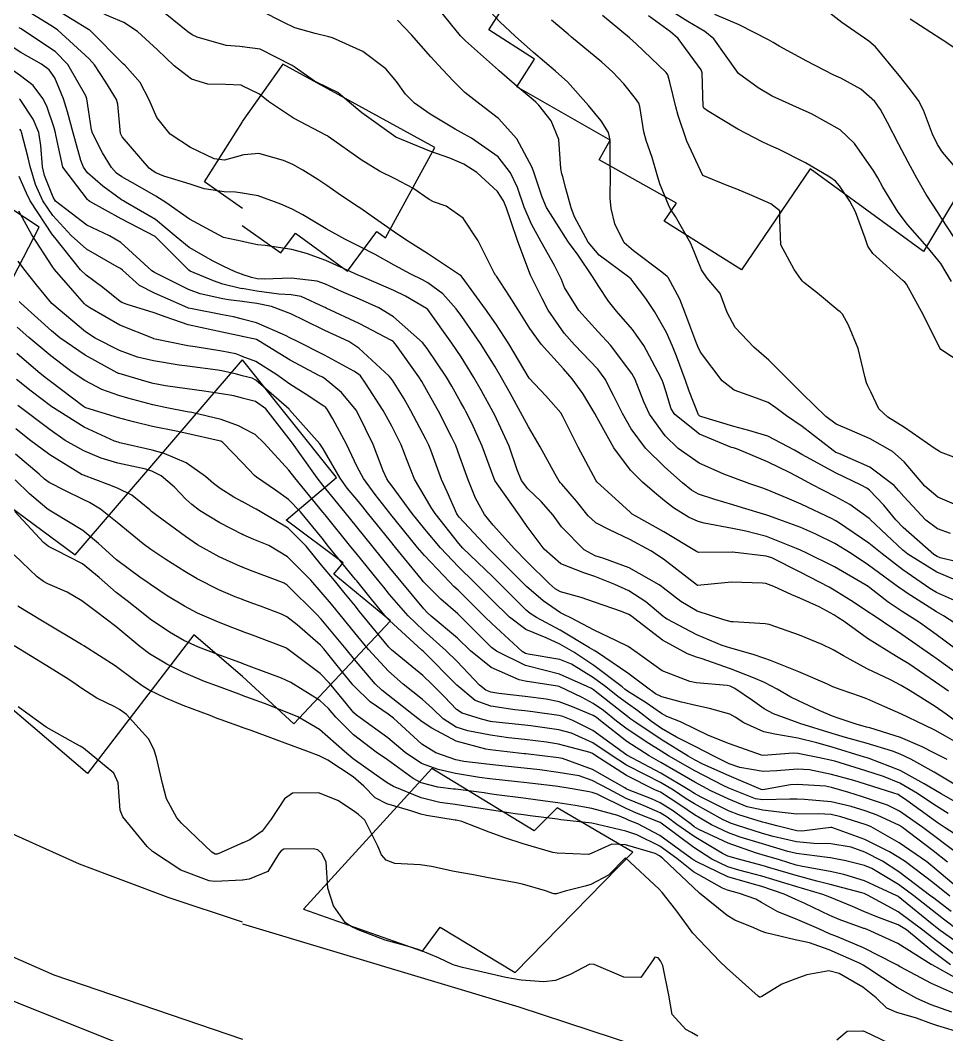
# Model space of a CAD drawing. Header units: metres. Extents: x 318500 to 325275, y 7408834 to 7428799.
# Drawn here: x 320987 to 321041.2, y 7409778.6 to 7409838 of the extents above; entities that cross this region are included whole.
import ezdxf

# ---------------------------------------------------------------- set-up
doc = ezdxf.new("R2010")
doc.units = ezdxf.units.M
doc.header["$MEASUREMENT"] = 0
for name, color, linetype in [('Curvas de Nivel 1m', 11, 'Continuous'), ('Curvas de Nivel 5m', 15, 'Continuous'), ('Edificações', 30, 'Continuous'), ('Vias Primárias', 230, 'Continuous')]:
    doc.layers.add(name, color=color, linetype=linetype)

msp = doc.modelspace()

# ---------------------------------------------------------------- linework, layer by layer
at = {"layer": 'Curvas de Nivel 1m', "flags": 128}
for points, elevation in [([(321000, 7409836.454), (320999.84, 7409836.476), (320999.039, 7409836.529), (320997.343, 7409837.019), (320997.047, 7409837.146), (320996.799, 7409837.323), (320995.071, 7409838.742), (320994.363, 7409839.351), (320993.657, 7409839.932), (320993.088, 7409840.194), (320992.031, 7409840.327), (320991.09, 7409840.413), (320989.733, 7409840.774), (320989.097, 7409841.08), (320988.888, 7409841.213), (320988.562, 7409841.428), (320987.114, 7409842.385), (320985.46, 7409843.475)], 764), ([(321000, 7409834.163), (320999.93, 7409834.197), (320999.01, 7409834.25), (320997.969, 7409834.265), (320997.012, 7409834.558), (320995.999, 7409835.33), (320995.034, 7409836.281), (320993.851, 7409837.358), (320993.058, 7409837.875), (320992.223, 7409838.222), (320991.07, 7409838.744), (320989.775, 7409839.413), (320989.084, 7409839.823), (320988.132, 7409840.476), (320987.097, 7409841.141), (320986.9, 7409841.255)], 763), ([(321000, 7409830.109), (320998.948, 7409829.807), (320998.349, 7409829.899), (320996.959, 7409830.563), (320995.772, 7409831.332), (320994.985, 7409832.314), (320994.546, 7409833.347), (320994.016, 7409834.361), (320993.11, 7409835.369), (320993.021, 7409835.454), (320991.092, 7409837.399), (320991.05, 7409837.426), (320990.988, 7409837.463), (320989.068, 7409838.646), (320987.894, 7409839.438), (320987.415, 7409839.776), (320987.085, 7409839.985), (320986.129, 7409840.503)], 762), ([(321000, 7409827.874), (320999.589, 7409827.942), (320998.927, 7409827.954), (320997.751, 7409828.131), (320996.931, 7409828.408), (320995.391, 7409828.879), (320994.937, 7409829.083), (320994.771, 7409829.175), (320994.54, 7409829.346), (320992.967, 7409831.182), (320992.893, 7409831.295), (320992.868, 7409831.372), (320992.713, 7409833.091), (320992.618, 7409833.376), (320992.006, 7409834.381), (320991.337, 7409835.395), (320991.025, 7409835.749), (320989.191, 7409837.419), (320989.052, 7409837.523), (320988.782, 7409837.696), (320987.07, 7409838.755), (320985.843, 7409839.469)], 761), ([(321042.641, 7409806.102), (321040.833, 7409806.542), (321040.648, 7409806.612), (321040.468, 7409806.732), (321038.673, 7409808.313), (321038.242, 7409808.757), (321037.531, 7409809.61), (321036.697, 7409810.5), (321036.536, 7409810.62), (321036.209, 7409810.787), (321034.71, 7409811.506), (321033.243, 7409812.304), (321032.726, 7409812.592), (321032.306, 7409812.836), (321030.742, 7409813.65), (321029.634, 7409813.99), (321028.75, 7409814.219), (321026.883, 7409814.784), (321026.759, 7409814.835), (321026.69, 7409814.911), (321026.146, 7409816.291), (321025.92, 7409816.923), (321025.393, 7409818.339), (321025.169, 7409818.935), (321024.822, 7409819.723), (321024.115, 7409820.951), (321023.598, 7409821.709), (321022.857, 7409822.701), (321022.743, 7409822.856), (321022.608, 7409822.974), (321020.879, 7409824.248), (321020.226, 7409825.007), (321019.423, 7409826.504), (321019.233, 7409827.017), (321018.931, 7409828.148), (321018.752, 7409828.837), (321018.697, 7409829.024), (321018.636, 7409829.333), (321018.523, 7409831.027), (321018.067, 7409832.115), (321017.339, 7409833.045), (321017.166, 7409833.212), (321017.003, 7409833.347), (321016.066, 7409834.12), (321015.02, 7409835.052), (321014.987, 7409835.08), (321013.046, 7409836.81), (321012.762, 7409837.104), (321011.249, 7409838.956)], 767), ([(321041.433, 7409807.955), (321040.673, 7409808.24), (321039.998, 7409808.737), (321038.694, 7409810.126), (321038.405, 7409810.462), (321038.132, 7409810.759), (321036.716, 7409811.842), (321034.901, 7409812.634), (321034.728, 7409812.703), (321034.563, 7409812.812), (321032.751, 7409814.215), (321031.842, 7409814.844), (321031.221, 7409815.31), (321030.768, 7409815.637), (321029.861, 7409815.964), (321028.775, 7409816.347), (321028.075, 7409816.897), (321026.805, 7409818.568), (321026.644, 7409818.912), (321026.535, 7409819.193), (321025.888, 7409820.924), (321025.595, 7409821.68), (321024.918, 7409822.939), (321024.861, 7409823.009), (321024.547, 7409823.262), (321022.883, 7409824.504), (321022.346, 7409824.978), (321021.799, 7409826.094), (321021.584, 7409826.99), (321021.527, 7409827.592), (321021.533, 7409828.991), (321021.518, 7409829.561), (321021.519, 7409830.992), (321021.426, 7409831.442), (321020.987, 7409832.11), (321020.251, 7409833.007), (321019.014, 7409834.403), (321018.696, 7409834.704), (321018.314, 7409835.031), (321017.036, 7409836.116), (321015.95, 7409837.067), (321015.063, 7409837.915), (321013.978, 7409839.091)], 768), ([(321042.306, 7409828.71), (321040.963, 7409830.276), (321040.674, 7409830.734), (321040.39, 7409831.328), (321039.856, 7409832.747), (321039.568, 7409833.314), (321039.013, 7409834.022), (321038.438, 7409834.766), (321037.045, 7409836.448), (321036.655, 7409836.786), (321035.066, 7409837.869), (321033.842, 7409838.829)], 774), ([(321042.791, 7409817.455), (321040.868, 7409818.729), (321040.811, 7409818.8), (321039.848, 7409820.74), (321038.858, 7409822.552), (321038.771, 7409822.663), (321038.657, 7409822.753), (321036.883, 7409824.345), (321036.587, 7409824.785), (321036.434, 7409825.25), (321035.866, 7409826.796), (321035.54, 7409827.415), (321034.935, 7409828.322), (321034.702, 7409828.578), (321034.367, 7409828.819), (321032.952, 7409829.667), (321031.363, 7409830.457), (321030.967, 7409830.634), (321030.444, 7409830.868), (321028.981, 7409831.623), (321027.211, 7409832.703), (321026.999, 7409832.862), (321026.97, 7409832.92), (321026.964, 7409832.957), (321026.904, 7409834.921), (321026.837, 7409835.107), (321025.505, 7409836.935), (321025.056, 7409837.33), (321023.758, 7409838.272)], 771), ([(321041.493, 7409822.721), (321040.875, 7409823.756), (321040.073, 7409824.738), (321038.909, 7409826.051), (321038.366, 7409826.766), (321037.477, 7409828.232), (321037.176, 7409828.778), (321036.946, 7409829.173), (321035.815, 7409830.797), (321034.982, 7409831.585), (321033.302, 7409832.529), (321032.997, 7409832.665), (321032.592, 7409832.844), (321031.007, 7409833.563), (321030.183, 7409834.044), (321029.02, 7409834.89), (321027.583, 7409836.912), (321027.056, 7409837.342), (321026.053, 7409837.942), (321025.074, 7409838.561)], 772), ([(321042.025, 7409824.713), (321040.915, 7409826.422), (321040.708, 7409826.733), (321040.001, 7409827.814), (321039.457, 7409828.752), (321038.954, 7409829.7), (321038.398, 7409830.766), (321037.74, 7409832.022), (321037.331, 7409832.777), (321037.005, 7409833.251), (321036.186, 7409833.966), (321035.018, 7409834.608), (321034.881, 7409834.674), (321034.573, 7409834.817), (321033.031, 7409835.602), (321031.405, 7409836.496), (321031.048, 7409836.707), (321030.787, 7409836.864), (321029.063, 7409837.737), (321027.638, 7409838.345)], 773), ([(321042.351, 7409804.977), (321040.635, 7409805.697), (321038.941, 7409806.747), (321038.653, 7409806.983), (321036.74, 7409808.779), (321036.713, 7409808.813), (321036.681, 7409808.84), (321035.54, 7409809.649), (321034.693, 7409810.129), (321033.325, 7409810.824), (321032.705, 7409811.152), (321032.046, 7409811.504), (321030.719, 7409812.144), (321028.961, 7409812.887), (321028.731, 7409812.967), (321028.625, 7409812.998), (321026.743, 7409813.782), (321025.3, 7409814.932), (321025.093, 7409815.265), (321024.774, 7409816.299), (321024.618, 7409816.782), (321024.553, 7409816.943), (321024.309, 7409817.426), (321023.481, 7409818.96), (321022.824, 7409819.906), (321021.886, 7409820.984), (321021.416, 7409821.562), (321020.854, 7409822.415), (321020.489, 7409823.004), (321019.641, 7409824.25), (321019.086, 7409825.018), (321018.894, 7409825.289), (321017.8, 7409827.037), (321017.529, 7409827.644), (321017.072, 7409829.048), (321016.945, 7409829.387), (321016.062, 7409831.064), (321014.988, 7409832.249), (321013.881, 7409833.091), (321013.007, 7409833.777), (321012.341, 7409834.437), (321011.708, 7409835.12), (321011.031, 7409835.857), (321009.882, 7409837.148), (321009.063, 7409838.015)], 766), ([(321041.651, 7409809.677), (321040.693, 7409810.079), (321039.935, 7409810.738), (321038.721, 7409812.158), (321038.031, 7409812.76), (321036.741, 7409813.505), (321035.528, 7409814.018), (321034.753, 7409814.363), (321034.145, 7409814.816), (321032.773, 7409816.141), (321032.418, 7409816.477), (321032.065, 7409816.841), (321030.799, 7409818.105), (321029.922, 7409818.873), (321028.827, 7409820.016), (321028.355, 7409820.895), (321027.956, 7409822.004), (321027.197, 7409822.915), (321026.867, 7409823.401), (321026.23, 7409824.927), (321025.336, 7409826.514), (321025.056, 7409826.939), (321024.923, 7409827.193), (321024.424, 7409828.437), (321024.271, 7409828.95), (321023.968, 7409829.968), (321023.623, 7409830.96), (321023.49, 7409831.475), (321023.247, 7409832.966), (321023.186, 7409833.152), (321023.005, 7409833.429), (321022.31, 7409834.277), (321021.648, 7409834.991), (321021.028, 7409835.547), (321019.25, 7409837.018), (321019.053, 7409837.188), (321018.08, 7409838.02)], 769), ([(321000, 7409823.124), (320999.565, 7409823.279), (320998.865, 7409823.609), (320998.275, 7409823.893), (320996.881, 7409824.698), (320996.122, 7409825.328), (320994.905, 7409826.332), (320993.154, 7409827.366), (320992.999, 7409827.447), (320992.921, 7409827.497), (320991.833, 7409828.29), (320990.937, 7409829.075), (320990.687, 7409829.403), (320990.55, 7409829.8), (320990.091, 7409831.409), (320989.754, 7409832.646), (320989.533, 7409833.415), (320989.012, 7409834.642), (320988.687, 7409835.095), (320988.234, 7409835.432), (320987.03, 7409836.125), (320985.262, 7409837.261)], 759), ([(321041.685, 7409802.714), (321041.016, 7409803.136), (321040.606, 7409803.377), (321038.894, 7409804.47), (321038.619, 7409804.651), (321038.558, 7409804.69), (321038.479, 7409804.752), (321036.64, 7409806.102), (321035.617, 7409806.795), (321034.658, 7409807.37), (321033.563, 7409807.924), (321032.672, 7409808.301), (321031.172, 7409808.853), (321030.81, 7409808.987), (321030.682, 7409809.029), (321029.26, 7409809.456), (321028.687, 7409809.634), (321027.642, 7409809.949), (321026.693, 7409810.26), (321026.271, 7409810.492), (321025.754, 7409810.924), (321024.713, 7409811.838), (321023.595, 7409812.957), (321022.747, 7409814.087), (321022.238, 7409814.975), (321021.718, 7409816.033), (321021.23, 7409816.986), (321020.789, 7409817.587), (321019.43, 7409819.011), (321018.82, 7409819.691), (321017.893, 7409821.034), (321017.531, 7409821.724), (321016.876, 7409823.05), (321016.861, 7409823.089), (321016.109, 7409825.062), (321015.707, 7409826.269), (321015.434, 7409827.072), (321015.283, 7409827.434), (321014.929, 7409827.987), (321013.712, 7409829.092), (321012.947, 7409829.582), (321012.132, 7409829.933), (321010.958, 7409830.338), (321008.97, 7409831.16), (321006.991, 7409832.59), (321006.269, 7409833.191), (321005.575, 7409833.771), (321005.008, 7409834.055), (321004.223, 7409834.433), (321003.09, 7409835.239), (321003.021, 7409835.287), (321002.914, 7409835.349), (321001.036, 7409836.314), (320999.984, 7409836.456)], 764), ([(321000, 7409822.29), (320999.887, 7409822.311), (320998.853, 7409822.563), (320998.301, 7409822.745), (320996.941, 7409823.319), (320996.861, 7409823.372), (320994.89, 7409825.34), (320992.905, 7409826.38), (320991.076, 7409827.398), (320990.98, 7409827.458), (320990.921, 7409827.513), (320989.482, 7409829.415), (320989.081, 7409831.306), (320989.064, 7409831.419), (320988.974, 7409831.717), (320988.545, 7409832.978), (320988.326, 7409833.43), (320987.749, 7409834.181), (320987.013, 7409834.758), (320986.604, 7409835.044)], 758), ([(321042.417, 7409800.702), (321040.59, 7409802.05), (321039.613, 7409802.74), (321038.606, 7409803.387), (321037.787, 7409803.937), (321036.721, 7409804.778), (321036.621, 7409804.854), (321036.428, 7409804.977), (321034.638, 7409805.998), (321032.983, 7409806.827), (321032.652, 7409806.974), (321032.413, 7409807.075), (321030.664, 7409807.776), (321029.448, 7409808.099), (321028.67, 7409808.241), (321027.02, 7409808.562), (321026.676, 7409808.655), (321026.105, 7409808.919), (321025.221, 7409809.467), (321024.689, 7409809.874), (321024.107, 7409810.361), (321023.416, 7409810.959), (321022.711, 7409811.674), (321021.729, 7409812.98), (321020.756, 7409814.72), (321020.616, 7409814.992), (321019.915, 7409816.146), (321019.301, 7409817.012), (321018.789, 7409817.589), (321017.488, 7409819.04), (321016.824, 7409819.952), (321016.126, 7409821.061), (321015.624, 7409821.845), (321014.859, 7409823.019), (321014.816, 7409823.08), (321014.728, 7409823.215), (321013.801, 7409825.091), (321012.91, 7409826.416), (321011.926, 7409827.115), (321011.176, 7409827.38), (321010.924, 7409827.515), (321009.97, 7409828.184), (321008.936, 7409828.715), (321008.023, 7409829.169), (321006.95, 7409829.829), (321005.01, 7409831.209), (321004.97, 7409831.235), (321004.919, 7409831.263), (321002.985, 7409832.273), (321001.523, 7409833.255), (321001.004, 7409833.678), (320999.983, 7409834.171)], 763), ([(321000, 7409821.533), (320999.19, 7409821.632), (320998.844, 7409821.687), (320997.533, 7409821.996), (320996.849, 7409822.251), (320995.053, 7409823.143), (320994.859, 7409823.232), (320994.787, 7409823.269), (320994.702, 7409823.342), (320992.884, 7409824.996), (320992.216, 7409825.38), (320990.899, 7409826.01), (320989.064, 7409827.419), (320988.922, 7409827.645), (320988.415, 7409828.908), (320988.3, 7409829.43), (320988.205, 7409830.678), (320988.074, 7409831.433), (320987.752, 7409832.209), (320986.999, 7409833.362), (320986.958, 7409833.409)], 757), ([(321000, 7409820.508), (320999.471, 7409820.64), (320998.832, 7409820.753), (320997.049, 7409821.104), (320996.838, 7409821.158), (320996.456, 7409821.324), (320994.847, 7409822.038), (320993.982, 7409822.484), (320992.974, 7409823.368), (320992.861, 7409823.465), (320992.673, 7409823.563), (320990.878, 7409824.607), (320989.974, 7409825.409), (320988.907, 7409826.571), (320988.32, 7409827.429), (320987.884, 7409828.39), (320987.57, 7409829.441), (320987.458, 7409829.952), (320987.077, 7409831.448), (320987.048, 7409831.525), (320986.973, 7409831.631)], 756), ([(321042.548, 7409799.239), (321040.787, 7409800.506), (321040.569, 7409800.658), (321040.467, 7409800.731), (321038.589, 7409802.043), (321037.504, 7409802.766), (321036.958, 7409803.13), (321036.606, 7409803.371), (321035.758, 7409803.939), (321034.618, 7409804.648), (321034.331, 7409804.813), (321032.633, 7409805.701), (321030.976, 7409806.524), (321030.647, 7409806.633), (321028.67, 7409806.87), (321028.65, 7409806.871), (321026.705, 7409806.854), (321026.649, 7409806.866), (321026.564, 7409806.911), (321024.667, 7409808.057), (321023.02, 7409808.965), (321022.813, 7409809.099), (321022.682, 7409809.209), (321020.736, 7409810.99), (321020.701, 7409811.034), (321019.638, 7409813.006), (321018.757, 7409814.814), (321018.629, 7409815.022), (321017.748, 7409816.014), (321016.78, 7409817.05), (321015.596, 7409819.068), (321014.827, 7409820.232), (321014.215, 7409821.086), (321012.859, 7409822.961), (321012.792, 7409823.034), (321012.703, 7409823.102), (321010.878, 7409824.314), (321009.564, 7409825.15), (321008.897, 7409825.603), (321007.531, 7409826.553), (321006.917, 7409826.977), (321006.608, 7409827.185), (321005.6, 7409827.873), (321004.931, 7409828.341), (321004.409, 7409828.692), (321003.535, 7409829.231), (321002.945, 7409829.552), (321002.392, 7409829.802), (321000.954, 7409830.203), (321000.091, 7409830.135), (320999.983, 7409830.104)], 762), ([(321041.321, 7409798.718), (321040.548, 7409799.256), (321038.99, 7409800.319), (321038.568, 7409800.585), (321038.279, 7409800.754), (321036.586, 7409801.815), (321035.207, 7409802.801), (321034.845, 7409803.049), (321034.604, 7409803.2), (321033.758, 7409803.669), (321032.613, 7409804.179), (321032.148, 7409804.37), (321031.092, 7409804.853), (321030.622, 7409805.022), (321030.433, 7409805.052), (321028.623, 7409805.099), (321028.423, 7409805.091), (321026.62, 7409804.91), (321024.643, 7409806.464), (321023.898, 7409806.951), (321022.66, 7409807.61), (321021.48, 7409808.169), (321020.674, 7409808.587), (321020.223, 7409808.997), (321019.538, 7409809.857), (321018.698, 7409810.837), (321018.607, 7409810.93), (321018.529, 7409811.023), (321018.306, 7409811.426), (321017.424, 7409813.04), (321016.747, 7409814.193), (321016.268, 7409815.055), (321015.664, 7409816.168), (321015.164, 7409817.066), (321014.79, 7409817.721), (321013.927, 7409819.089), (321012.833, 7409820.664), (321012.513, 7409821.105), (321011.724, 7409821.992), (321010.855, 7409822.631), (321010.528, 7409822.806), (321009.849, 7409823.145), (321008.868, 7409823.67), (321007.765, 7409824.283), (321006.883, 7409824.745), (321005.981, 7409825.194), (321004.899, 7409825.79), (321003.532, 7409826.609), (321002.916, 7409826.944), (321002.238, 7409827.247), (321000.925, 7409827.719), (320999.983, 7409827.876)], 761), ([(321000, 7409818.322), (320999.605, 7409818.471), (320998.8, 7409818.637), (320997.239, 7409818.878), (320996.804, 7409818.949), (320994.889, 7409819.339), (320994.81, 7409819.355), (320994.785, 7409819.365), (320992.822, 7409820.147), (320991.063, 7409821.171), (320990.839, 7409821.325), (320990.757, 7409821.401), (320990.074, 7409822.182), (320989.002, 7409823.419), (320988.863, 7409823.601), (320987.672, 7409825.438), (320986.911, 7409826.834)], 754), ([(321000, 7409817.19), (320999.645, 7409817.277), (320998.783, 7409817.481), (320998.558, 7409817.519), (320996.786, 7409817.749), (320996.293, 7409817.819), (320994.791, 7409818.07), (320993.857, 7409818.291), (320992.8, 7409818.674), (320991.371, 7409819.392), (320990.816, 7409819.771), (320988.84, 7409821.42), (320987.939, 7409822.522), (320987.202, 7409823.445), (320986.867, 7409823.894)], 753), ([(321042.499, 7409795.32), (321041.136, 7409796.095), (321040.516, 7409796.439), (321039.912, 7409796.736), (321038.526, 7409797.398), (321037.583, 7409797.817), (321036.535, 7409798.271), (321036.167, 7409798.416), (321035.033, 7409798.803), (321034.543, 7409798.987), (321034.228, 7409799.13), (321032.555, 7409799.858), (321030.907, 7409800.513), (321030.567, 7409800.641), (321029.893, 7409800.87), (321028.575, 7409801.245), (321028.065, 7409801.407), (321026.587, 7409802.019), (321024.845, 7409802.936), (321024.697, 7409803.034), (321024.602, 7409803.113), (321023.605, 7409803.951), (321022.616, 7409804.593), (321021.798, 7409804.978), (321020.627, 7409805.443), (321019.969, 7409805.661), (321018.637, 7409806.185), (321017.65, 7409807.035), (321016.67, 7409808.374), (321016.194, 7409809.055), (321014.907, 7409810.859), (321014.767, 7409811.069), (321014.702, 7409811.216), (321014.032, 7409813.08), (321013.431, 7409814.409), (321013.078, 7409815.095), (321012.967, 7409815.302), (321012.766, 7409815.663), (321012.252, 7409816.585), (321011.932, 7409817.113), (321010.805, 7409818.798), (321010.526, 7409819.134), (321008.832, 7409820.646), (321007.984, 7409821.169), (321006.845, 7409821.677), (321005.788, 7409822.135), (321004.853, 7409822.555), (321004.362, 7409822.724), (321002.857, 7409822.912), (321001.27, 7409822.842), (321000.856, 7409822.868), (321000.528, 7409822.936), (320999.982, 7409823.13)], 759), ([(321041.23, 7409794.719), (321040.496, 7409795.104), (321039.771, 7409795.468), (321038.509, 7409796.015), (321036.718, 7409796.576), (321036.518, 7409796.624), (321035.91, 7409796.789), (321034.863, 7409797.144), (321034.525, 7409797.27), (321033.757, 7409797.589), (321032.533, 7409798.161), (321032.082, 7409798.383), (321031.289, 7409798.849), (321030.546, 7409799.242), (321029.909, 7409799.51), (321028.557, 7409800.04), (321026.843, 7409800.63), (321026.567, 7409800.713), (321026.036, 7409800.918), (321024.582, 7409801.722), (321022.955, 7409802.965), (321022.76, 7409803.126), (321022.603, 7409803.224), (321022.187, 7409803.392), (321020.609, 7409803.931), (321019.823, 7409804.212), (321018.615, 7409804.551), (321018.301, 7409804.709), (321017.942, 7409805.03), (321016.639, 7409806.318), (321015.925, 7409807.057), (321014.671, 7409808.439), (321014.172, 7409809.078), (321013.638, 7409810.035), (321013.198, 7409811.093), (321012.72, 7409812.449), (321012.479, 7409813.104), (321012.258, 7409813.586), (321011.462, 7409815.119), (321011.216, 7409815.574), (321010.772, 7409816.371), (321010.496, 7409816.853), (321010.313, 7409817.137), (321009.006, 7409818.958), (321008.856, 7409819.159), (321008.811, 7409819.199), (321008.713, 7409819.26), (321006.826, 7409820.252), (321004.888, 7409821.16), (321004.84, 7409821.184), (321004.783, 7409821.211), (321003.44, 7409821.825), (321002.847, 7409821.936), (321002.122, 7409821.973), (321000.849, 7409822.136), (320999.982, 7409822.293)], 758), ([(321000, 7409815.88), (320999.498, 7409816.01), (320998.768, 7409816.133), (320997.762, 7409816.298), (320996.771, 7409816.428), (320995.497, 7409816.609), (320994.774, 7409816.743), (320994.295, 7409816.867), (320992.779, 7409817.318), (320992.742, 7409817.333), (320992.66, 7409817.372), (320990.795, 7409818.403), (320989.318, 7409819.415), (320988.816, 7409819.832), (320987.037, 7409821.447), (320986.939, 7409821.547)], 752), ([(321042.24, 7409792.927), (321040.479, 7409793.975), (321039.11, 7409794.744), (321038.494, 7409795.038), (321038.046, 7409795.207), (321036.504, 7409795.691), (321035.287, 7409796.02), (321034.511, 7409796.24), (321032.625, 7409796.829), (321032.52, 7409796.863), (321031.072, 7409797.398), (321030.528, 7409797.695), (321029.846, 7409798.183), (321028.809, 7409798.886), (321028.542, 7409799.023), (321028.367, 7409799.067), (321026.545, 7409799.224), (321026.175, 7409799.286), (321024.555, 7409799.922), (321023.107, 7409800.962), (321022.575, 7409801.334), (321021.892, 7409801.665), (321020.59, 7409802.297), (321019.208, 7409803.011), (321018.802, 7409803.217), (321018.603, 7409803.322), (321017.591, 7409804.016), (321016.618, 7409804.859), (321016.425, 7409805.052), (321014.646, 7409806.824), (321014.406, 7409807.074), (321012.677, 7409808.909), (321012.552, 7409809.102), (321011.976, 7409810.394), (321011.655, 7409811.116), (321011.015, 7409812.836), (321010.905, 7409813.127), (321010.735, 7409813.482), (321009.856, 7409815.144), (321009.458, 7409815.841), (321008.778, 7409816.929), (321008.588, 7409817.162), (321006.804, 7409818.813), (321006.223, 7409819.189), (321004.819, 7409819.839), (321003.632, 7409820.424), (321002.834, 7409820.812), (321001.704, 7409821.251), (321000.842, 7409821.43), (320999.982, 7409821.535)], 757), ([(321041.892, 7409792.146), (321040.897, 7409792.723), (321040.464, 7409792.966), (321039.897, 7409793.308), (321038.48, 7409794.074), (321036.682, 7409794.777), (321036.491, 7409794.839), (321036.41, 7409794.862), (321034.5, 7409795.456), (321033.612, 7409795.711), (321032.507, 7409795.97), (321031.158, 7409796.202), (321030.512, 7409796.338), (321029.338, 7409796.878), (321028.842, 7409797.204), (321028.525, 7409797.375), (321027.336, 7409797.71), (321026.53, 7409797.882), (321025.7, 7409798.091), (321024.535, 7409798.4), (321024.17, 7409798.58), (321023.642, 7409798.953), (321022.552, 7409799.784), (321020.784, 7409800.988), (321020.572, 7409801.109), (321020.309, 7409801.259), (321018.589, 7409802.291), (321017.201, 7409803.041), (321016.83, 7409803.274), (321016.604, 7409803.471), (321015.007, 7409805.066), (321014.626, 7409805.438), (321012.903, 7409807.096), (321012.654, 7409807.366), (321011.284, 7409809.121), (321011.047, 7409809.488), (321010.69, 7409810.081), (321010.075, 7409811.136), (321009.628, 7409812.229), (321009.283, 7409813.144), (321008.746, 7409814.249), (321008.226, 7409815.165), (321007.2, 7409816.752), (321006.898, 7409817.179), (321006.782, 7409817.288), (321006.515, 7409817.453), (321004.798, 7409818.399), (321003.145, 7409819.235), (321002.812, 7409819.395), (321002.51, 7409819.548), (321000.826, 7409820.301), (320999.982, 7409820.512)], 756), ([(321000, 7409814.135), (320999.76, 7409814.259), (320998.75, 7409814.628), (320997.034, 7409815.037), (320996.757, 7409815.089), (320995.478, 7409815.333), (320994.761, 7409815.486), (320993.283, 7409815.88), (320992.767, 7409816.029), (320991.773, 7409816.388), (320990.775, 7409816.907), (320990.037, 7409817.407), (320988.794, 7409818.353), (320987.493, 7409819.44), (320986.819, 7409820.043)], 751), ([(321042.428, 7409789.888), (321041.129, 7409790.72), (321040.716, 7409790.999), (321040.445, 7409791.185), (321038.873, 7409792.329), (321038.459, 7409792.626), (321038.379, 7409792.671), (321038.113, 7409792.755), (321036.467, 7409793.273), (321035.77, 7409793.491), (321034.476, 7409793.854), (321033.19, 7409794.112), (321032.48, 7409794.153), (321031.272, 7409794.055), (321030.477, 7409794.021), (321029.109, 7409794.252), (321028.484, 7409794.48), (321027.619, 7409794.899), (321026.499, 7409795.487), (321025.394, 7409796.039), (321024.514, 7409796.54), (321023.946, 7409796.949), (321023.145, 7409797.58), (321022.53, 7409798.007), (321021.972, 7409798.413), (321021.271, 7409798.983), (321020.548, 7409799.516), (321019.263, 7409800.306), (321018.563, 7409800.584), (321016.714, 7409800.901), (321016.568, 7409800.937), (321016.373, 7409801.052), (321014.594, 7409802.682), (321014.185, 7409803.076), (321013.392, 7409803.873), (321012.615, 7409804.637), (321012.377, 7409804.863), (321012.129, 7409805.107), (321010.643, 7409806.678), (321010.248, 7409807.134), (321008.679, 7409809.069), (321008.618, 7409809.151), (321007.774, 7409810.247), (321007.087, 7409811.174), (321006.71, 7409811.862), (321006.089, 7409813.19), (321005.286, 7409814.668), (321004.97, 7409815.207), (321004.878, 7409815.326), (321004.762, 7409815.421), (321003.675, 7409816.132), (321002.775, 7409816.701), (321002.016, 7409817.248), (321000.791, 7409818.024), (320999.982, 7409818.329)], 754), ([(321000, 7409809.816), (320999.502, 7409810.092), (320998.693, 7409810.59), (320998.296, 7409810.894), (320997.844, 7409811.303), (320996.712, 7409812.087), (320995.42, 7409812.633), (320994.723, 7409812.843), (320992.823, 7409813.274), (320992.729, 7409813.3), (320992.51, 7409813.373), (320990.742, 7409814.191), (320988.777, 7409815.42), (320988.76, 7409815.435), (320987.631, 7409816.299), (320986.775, 7409816.971)], 749), ([(321042.108, 7409789.011), (321040.433, 7409790.269), (321039.811, 7409790.736), (321038.449, 7409791.7), (321037.746, 7409792.054), (321036.457, 7409792.49), (321036.235, 7409792.56), (321035.48, 7409792.795), (321034.464, 7409793.096), (321034.117, 7409793.161), (321032.467, 7409793.269), (321032.062, 7409793.24), (321030.461, 7409792.958), (321030.348, 7409792.976), (321028.473, 7409793.771), (321026.931, 7409794.457), (321026.487, 7409794.681), (321026.077, 7409794.916), (321024.504, 7409795.891), (321022.894, 7409796.964), (321022.675, 7409797.121), (321022.523, 7409797.237), (321021.553, 7409798.003), (321020.538, 7409798.802), (321020.423, 7409798.876), (321020.179, 7409798.995), (321018.551, 7409799.728), (321017.632, 7409799.955), (321016.558, 7409800.226), (321014.862, 7409801.067), (321014.573, 7409801.287), (321012.76, 7409803.098), (321012.678, 7409803.176), (321012.601, 7409803.25), (321011.614, 7409804.119), (321010.62, 7409805.099), (321010.594, 7409805.13), (321010.452, 7409805.303), (321008.952, 7409807.147), (321008.655, 7409807.511), (321007.318, 7409809.17), (321007.034, 7409809.525), (321006.688, 7409809.941), (321006.126, 7409810.62), (321005.72, 7409811.195), (321004.726, 7409812.919), (321004.527, 7409813.213), (321002.759, 7409815.206), (321002.731, 7409815.24), (321000.777, 7409816.936), (321000.566, 7409817.051), (320999.982, 7409817.195)], 753), ([(321041.252, 7409788.717), (321040.42, 7409789.37), (321038.627, 7409790.748), (321038.441, 7409790.867), (321037.139, 7409791.461), (321036.449, 7409791.711), (321035.626, 7409791.967), (321034.454, 7409792.249), (321032.889, 7409792.392), (321032.456, 7409792.408), (321032.032, 7409792.412), (321030.455, 7409792.357), (321030.02, 7409792.431), (321028.857, 7409792.884), (321028.462, 7409793.049), (321028.174, 7409793.183), (321026.477, 7409794.059), (321024.941, 7409794.933), (321024.494, 7409795.212), (321023.788, 7409795.664), (321022.513, 7409796.509), (321021.887, 7409796.976), (321021.132, 7409797.59), (321020.53, 7409798.006), (321019.881, 7409798.347), (321018.54, 7409799.008), (321018.443, 7409799.021), (321016.544, 7409799.319), (321016.201, 7409799.398), (321014.556, 7409800.105), (321013.34, 7409801.088), (321012.581, 7409801.82), (321011.051, 7409803.123), (321010.809, 7409803.334), (321010.604, 7409803.55), (321009.288, 7409805.143), (321008.632, 7409805.948), (321007.645, 7409807.165), (321006.668, 7409808.367), (321006.004, 7409809.19), (321005.409, 7409809.921), (321004.696, 7409810.79), (321004.368, 7409811.213), (321003.447, 7409812.502), (321002.929, 7409813.237), (321002.734, 7409813.504), (321001.359, 7409815.254), (321000.764, 7409815.683), (320999.982, 7409815.885)], 752), ([(321000, 7409807.904), (320998.669, 7409808.588), (320997.487, 7409809.302), (320997.027, 7409809.65), (320996.687, 7409809.977), (320996.029, 7409810.662), (320995.244, 7409811.335), (320994.704, 7409811.611), (320994.335, 7409811.717), (320992.711, 7409812.076), (320991.73, 7409812.37), (320990.721, 7409812.79), (320989.616, 7409813.411), (320988.739, 7409814.018), (320986.855, 7409815.449)], 748), ([(321000, 7409805.979), (320999.875, 7409806.028), (320998.639, 7409806.584), (320997.372, 7409807.303), (320996.657, 7409807.787), (320994.993, 7409809.017), (320994.679, 7409809.253), (320994.582, 7409809.341), (320993.531, 7409810.2), (320992.692, 7409810.602), (320992.134, 7409810.818), (320990.7, 7409811.364), (320990.621, 7409811.401), (320988.717, 7409812.571), (320987.539, 7409813.438), (320986.739, 7409814.081)], 747), ([(321041.991, 7409787.101), (321040.406, 7409788.438), (321040.041, 7409788.734), (321038.427, 7409789.854), (321036.8, 7409790.775), (321036.551, 7409790.888), (321036.441, 7409790.928), (321035.018, 7409791.373), (321034.447, 7409791.51), (321033.719, 7409791.546), (321032.447, 7409791.535), (321031.261, 7409791.661), (321030.449, 7409791.756), (321029.538, 7409791.961), (321028.455, 7409792.402), (321027.406, 7409792.901), (321026.467, 7409793.394), (321025.368, 7409794.036), (321024.484, 7409794.556), (321023.795, 7409794.95), (321022.502, 7409795.785), (321020.946, 7409796.986), (321020.71, 7409797.176), (321020.523, 7409797.293), (321019.32, 7409797.8), (321018.531, 7409798.097), (321017.764, 7409798.263), (321016.534, 7409798.408), (321015.003, 7409798.597), (321014.536, 7409798.664), (321014.239, 7409798.777), (321013.875, 7409799.08), (321012.56, 7409800.464), (321011.897, 7409801.11), (321010.587, 7409802.277), (321009.701, 7409803.139), (321008.612, 7409804.387), (321008.268, 7409804.806), (321007.984, 7409805.16), (321006.644, 7409806.807), (321006.338, 7409807.185), (321004.843, 7409809.042), (321004.702, 7409809.21), (321003.073, 7409811.226), (321002.706, 7409811.657), (321001.266, 7409813.255), (321000.737, 7409813.754), (320999.981, 7409814.145)], 751), ([(321000, 7409804.087), (320999.579, 7409804.245), (320998.614, 7409804.652), (320997.345, 7409805.303), (320996.626, 7409805.73), (320995.523, 7409806.44), (320994.645, 7409807.013), (320994.18, 7409807.347), (320992.668, 7409808.594), (320991.683, 7409809.385), (320991.054, 7409809.765), (320990.685, 7409809.941), (320989.651, 7409810.45), (320988.695, 7409810.95), (320988.42, 7409811.147), (320988.107, 7409811.429), (320986.717, 7409812.61)], 746), ([(321041.483, 7409785.825), (321040.379, 7409786.661), (321040.291, 7409786.731), (321038.401, 7409788.146), (321037.45, 7409788.764), (321036.418, 7409789.304), (321035.617, 7409789.597), (321034.425, 7409789.781), (321033.443, 7409789.801), (321032.426, 7409789.903), (321031.061, 7409790.221), (321030.433, 7409790.4), (321028.916, 7409790.883), (321028.553, 7409791), (321028.442, 7409791.048), (321028.139, 7409791.197), (321026.452, 7409792.122), (321025.97, 7409792.432), (321025.219, 7409792.929), (321024.467, 7409793.378), (321023.615, 7409793.811), (321022.481, 7409794.386), (321021.58, 7409794.979), (321020.501, 7409795.704), (321019.246, 7409796.272), (321018.512, 7409796.459), (321016.869, 7409796.69), (321016.515, 7409796.731), (321014.65, 7409796.937), (321014.518, 7409796.96), (321013.992, 7409797.078), (321012.862, 7409797.434), (321012.526, 7409797.654), (321011.82, 7409798.398), (321011.109, 7409799.121), (321010.548, 7409799.641), (321008.718, 7409801.149), (321008.572, 7409801.295), (321007.03, 7409803.174), (321006.837, 7409803.411), (321006.605, 7409803.696), (321005.939, 7409804.515), (321005.379, 7409805.199), (321004.633, 7409806.11), (321003.718, 7409807.219), (321002.665, 7409808.261), (321001.041, 7409809.255), (321000.797, 7409809.374), (321000.682, 7409809.438), (320999.981, 7409809.826)], 749), ([(321000, 7409800.343), (320999.198, 7409800.643), (320998.564, 7409800.877), (320997.427, 7409801.301), (320996.576, 7409801.686), (320995.727, 7409802.178), (320994.594, 7409802.949), (320994.085, 7409803.348), (320993.259, 7409804.012), (320992.611, 7409804.51), (320991.618, 7409805.38), (320990.632, 7409806.176), (320989.076, 7409806.981), (320988.647, 7409807.188), (320988.352, 7409807.424), (320986.677, 7409809.238)], 744), ([(321041.894, 7409784.707), (321041.02, 7409785.373), (321040.372, 7409785.88), (321039.296, 7409786.741), (321038.39, 7409787.402), (321036.839, 7409788.338), (321036.406, 7409788.525), (321035.316, 7409788.796), (321034.412, 7409788.962), (321034.238, 7409788.987), (321032.416, 7409789.222), (321031.923, 7409789.331), (321030.424, 7409789.78), (321029.134, 7409790.174), (321028.433, 7409790.43), (321027.454, 7409790.9), (321026.446, 7409791.487), (321025.592, 7409792.064), (321024.459, 7409792.805), (321024.37, 7409792.853), (321024.135, 7409792.945), (321022.472, 7409793.78), (321020.621, 7409794.989), (321020.491, 7409795.072), (321020.35, 7409795.135), (321018.499, 7409795.622), (321017.785, 7409795.746), (321016.503, 7409795.895), (321015.562, 7409796.001), (321014.506, 7409796.153), (321013.193, 7409796.406), (321012.513, 7409796.624), (321011.749, 7409797.112), (321011.111, 7409797.707), (321010.531, 7409798.247), (321009.403, 7409799.141), (321008.551, 7409799.889), (321007.381, 7409801.168), (321006.584, 7409802.133), (321005.722, 7409803.193), (321005.216, 7409803.811), (321004.613, 7409804.524), (321004.003, 7409805.216), (321002.64, 7409806.588), (321001.546, 7409807.247), (321000.655, 7409807.604), (321000.049, 7409807.879), (320999.981, 7409807.914)], 748), ([(321000, 7409798.473), (320999.807, 7409798.545), (320998.537, 7409799.013), (320997.768, 7409799.298), (320996.548, 7409799.812), (320995.581, 7409800.298), (320994.564, 7409800.911), (320993.99, 7409801.349), (320992.587, 7409802.512), (320991.46, 7409803.381), (320990.606, 7409804.01), (320989.734, 7409804.526), (320988.616, 7409805.011), (320988.349, 7409805.156), (320987.99, 7409805.429), (320986.639, 7409806.711)], 743), ([(321042.344, 7409783.642), (321040.822, 7409784.723), (321040.558, 7409784.923), (321040.363, 7409785.076), (321038.587, 7409786.538), (321038.38, 7409786.705), (321038.35, 7409786.721), (321038.292, 7409786.751), (321036.393, 7409787.619), (321035.2, 7409787.996), (321034.4, 7409788.167), (321032.767, 7409788.464), (321032.406, 7409788.547), (321031.424, 7409788.845), (321030.414, 7409789.15), (321030.013, 7409789.269), (321028.424, 7409789.819), (321026.712, 7409790.631), (321026.438, 7409790.793), (321026.271, 7409790.913), (321025.221, 7409791.702), (321024.452, 7409792.187), (321023.933, 7409792.426), (321022.533, 7409792.969), (321022.46, 7409793.001), (321022.374, 7409793.059), (321020.477, 7409794.147), (321018.723, 7409794.78), (321018.487, 7409794.822), (321016.582, 7409795.049), (321016.49, 7409795.059), (321014.493, 7409795.293), (321014.239, 7409795.329), (321012.5, 7409795.798), (321011.073, 7409796.56), (321010.517, 7409796.939), (321010.269, 7409797.133), (321008.533, 7409798.488), (321008.159, 7409798.779), (321007.771, 7409799.162), (321006.561, 7409800.583), (321006.062, 7409801.188), (321004.596, 7409802.951), (321004.36, 7409803.212), (321002.617, 7409804.933), (321002.44, 7409805.055), (321001.931, 7409805.24), (321000.627, 7409805.734), (320999.981, 7409805.986)], 747), ([(321041.92, 7409783.122), (321040.354, 7409784.306), (321039.813, 7409784.735), (321038.37, 7409785.798), (321037.758, 7409786.143), (321036.582, 7409786.777), (321036.381, 7409786.878), (321036.24, 7409786.924), (321034.389, 7409787.415), (321033.609, 7409787.601), (321032.396, 7409787.926), (321030.871, 7409788.385), (321030.405, 7409788.518), (321029.021, 7409788.881), (321028.413, 7409789.069), (321028.094, 7409789.214), (321026.429, 7409790.208), (321025.424, 7409790.925), (321024.863, 7409791.352), (321024.447, 7409791.597), (321023.501, 7409792.005), (321022.455, 7409792.447), (321021.432, 7409792.98), (321020.468, 7409793.501), (321019.709, 7409793.763), (321018.474, 7409793.973), (321017.4, 7409794.112), (321016.477, 7409794.216), (321015.18, 7409794.363), (321014.481, 7409794.441), (321012.96, 7409794.615), (321012.484, 7409794.713), (321011.32, 7409795.118), (321010.497, 7409795.624), (321008.834, 7409797.147), (321008.522, 7409797.384), (321007.474, 7409798.11), (321006.538, 7409799.01), (321006.462, 7409799.104), (321006.396, 7409799.182), (321005.705, 7409800.04), (321004.762, 7409801.207), (321004.573, 7409801.411), (321003.2, 7409802.615), (321002.598, 7409803.07), (321002.286, 7409803.235), (321001.046, 7409803.695), (321000.606, 7409803.859), (320999.98, 7409804.094)], 746), ([(321000, 7409796.601), (320998.752, 7409797.051), (320998.518, 7409797.131), (320998.1, 7409797.294), (320996.526, 7409797.896), (320995.518, 7409798.313), (320994.534, 7409798.79), (320994.184, 7409798.993), (320993.7, 7409799.353), (320992.553, 7409800.215), (320990.708, 7409801.389), (320990.571, 7409801.468), (320990.389, 7409801.576), (320988.588, 7409802.65), (320987.269, 7409803.44), (320986.854, 7409803.697)], 742), ([(321000, 7409789.839), (320999.893, 7409789.792), (320998.756, 7409789.285), (320998.516, 7409789.18), (320998.408, 7409789.179), (320998.208, 7409789.292), (320996.435, 7409790.994), (320996.157, 7409791.314), (320995.557, 7409792.43), (320995.318, 7409793.327), (320994.976, 7409794.839), (320994.822, 7409795.335), (320994.499, 7409795.938), (320993.213, 7409797.36), (320992.81, 7409797.653), (320992.524, 7409797.803), (320991.474, 7409798.326), (320990.535, 7409798.92), (320990.263, 7409799.12), (320989.847, 7409799.4), (320988.552, 7409800.202), (320986.637, 7409801.381)], 741), ([(321042.314, 7409781.617), (321040.353, 7409782.706), (321040.33, 7409782.719), (321040.312, 7409782.73), (321038.348, 7409783.955), (321036.553, 7409784.777), (321036.404, 7409784.823), (321036.361, 7409784.838), (321034.92, 7409785.356), (321034.368, 7409785.585), (321032.913, 7409786.286), (321032.377, 7409786.528), (321032.168, 7409786.623), (321031.698, 7409786.84), (321030.386, 7409787.291), (321029.82, 7409787.437), (321028.395, 7409787.858), (321026.588, 7409788.727), (321026.409, 7409788.833), (321026.306, 7409788.912), (321024.43, 7409790.269), (321023.132, 7409790.96), (321022.638, 7409791.163), (321022.443, 7409791.248), (321021.97, 7409791.45), (321020.449, 7409791.857), (321019.474, 7409792.029), (321018.452, 7409792.185), (321017.712, 7409792.29), (321016.454, 7409792.454), (321014.86, 7409792.662), (321014.457, 7409792.723), (321014.15, 7409792.767), (321012.459, 7409792.985), (321012.354, 7409792.997), (321011.433, 7409793.115), (321010.463, 7409793.356), (321009.996, 7409793.606), (321008.483, 7409794.702), (321007.815, 7409795.16), (321006.505, 7409796.164), (321005.465, 7409797.196), (321005.03, 7409797.708), (321004.53, 7409798.186), (321002.836, 7409799.227), (321002.542, 7409799.379), (321002.282, 7409799.495), (321000.553, 7409800.137), (320999.98, 7409800.351)], 744), ([(321042.256, 7409780.746), (321040.313, 7409781.609), (321038.481, 7409782.595), (321038.329, 7409782.687), (321038.213, 7409782.752), (321036.344, 7409783.697), (321034.817, 7409784.339), (321034.356, 7409784.527), (321033.738, 7409784.816), (321032.366, 7409785.393), (321031.331, 7409785.807), (321030.375, 7409786.352), (321030.051, 7409786.539), (321029.086, 7409786.879), (321028.383, 7409787.082), (321028.082, 7409787.195), (321026.398, 7409788.14), (321025.41, 7409788.925), (321024.421, 7409789.651), (321023.074, 7409790.317), (321022.433, 7409790.525), (321020.44, 7409790.99), (321018.628, 7409791.203), (321018.442, 7409791.228), (321016.829, 7409791.43), (321016.444, 7409791.479), (321015.952, 7409791.548), (321014.447, 7409791.786), (321013.324, 7409791.962), (321012.45, 7409792.091), (321011.555, 7409792.217), (321010.453, 7409792.476), (321008.833, 7409793.146), (321008.463, 7409793.359), (321007.823, 7409793.807), (321006.484, 7409794.769), (321005.971, 7409795.188), (321004.509, 7409796.474), (321003.249, 7409797.223), (321002.523, 7409797.516), (321001.279, 7409798), (321000.53, 7409798.277), (320999.98, 7409798.481)], 743), ([(321041.517, 7409779.937), (321040.296, 7409780.369), (321039.457, 7409780.738), (321038.309, 7409781.379), (321036.599, 7409782.503), (321036.329, 7409782.685), (321036.146, 7409782.783), (321034.342, 7409783.581), (321033.179, 7409783.99), (321032.35, 7409784.16), (321030.634, 7409784.578), (321030.357, 7409784.673), (321029.917, 7409784.867), (321028.807, 7409785.326), (321028.367, 7409785.593), (321026.754, 7409786.906), (321026.385, 7409787.236), (321024.609, 7409788.937), (321024.412, 7409789.093), (321024.142, 7409789.216), (321022.421, 7409789.732), (321021.623, 7409789.777), (321020.413, 7409789.221), (321020.243, 7409789.162), (321018.413, 7409789.233), (321018.162, 7409789.276), (321016.421, 7409789.784), (321015.344, 7409790.143), (321014.431, 7409790.48), (321012.845, 7409791.094), (321012.512, 7409791.17), (321012.441, 7409791.181), (321010.766, 7409791.448), (321010.444, 7409791.529), (321009.86, 7409791.722), (321008.45, 7409792.122), (321007.771, 7409792.478), (321007.096, 7409793.17), (321006.468, 7409793.717), (321005.001, 7409794.683), (321004.486, 7409794.95), (321003.761, 7409795.217), (321002.497, 7409795.679), (321001.808, 7409795.933), (321000.507, 7409796.419), (320999.98, 7409796.609)], 742), ([(321042.12, 7409778.702), (321040.685, 7409779.125), (321040.285, 7409779.267), (321039.437, 7409779.59), (321038.292, 7409779.916), (321037.708, 7409780.173), (321037.078, 7409780.768), (321036.309, 7409781.389), (321034.927, 7409782.195), (321034.323, 7409782.358), (321033.031, 7409782.111), (321032.316, 7409781.863), (321031.573, 7409781.58), (321030.395, 7409780.859), (321030.299, 7409780.806), (321030.249, 7409780.811), (321030.177, 7409780.862), (321028.325, 7409782.532), (321027.943, 7409782.894), (321026.355, 7409784.556), (321026.094, 7409784.914), (321025.362, 7409785.917), (321024.557, 7409786.937), (321024.383, 7409787.127), (321022.41, 7409788.97), (321021.424, 7409787.95), (321020.386, 7409787.404), (321020.061, 7409787.319), (321018.888, 7409787.012), (321018.378, 7409786.866), (321018.224, 7409786.868), (321017.729, 7409787.03), (321016.386, 7409787.423), (321015.919, 7409787.523), (321014.391, 7409787.795), (321013.512, 7409787.965), (321012.396, 7409788.174), (321011.064, 7409788.456), (321010.401, 7409788.551), (321008.909, 7409788.638), (321008.405, 7409788.829), (321008.137, 7409789.154), (321007.919, 7409789.656), (321007.167, 7409791.169), (321006.784, 7409791.515), (321006.446, 7409791.762), (321005.585, 7409792.327), (321004.456, 7409792.772), (321002.919, 7409792.761), (321002.452, 7409792.421), (321001.685, 7409791.241), (321001.152, 7409790.526), (321000.421, 7409790.021), (320999.979, 7409789.83)], 741)]:
    msp.add_lwpolyline(points, dxfattribs=dict(at, elevation=elevation))
at = {"layer": 'Curvas de Nivel 5m', "flags": 128}
for points, elevation in [([(321041.851, 7409803.95), (321040.618, 7409804.512), (321040.224, 7409804.734), (321038.636, 7409805.838), (321037.444, 7409806.768), (321036.659, 7409807.387), (321034.888, 7409808.595), (321034.679, 7409808.722), (321034.511, 7409808.812), (321032.689, 7409809.684), (321031.882, 7409810.033), (321030.697, 7409810.518), (321030.443, 7409810.61), (321029.683, 7409810.875), (321028.705, 7409811.236), (321028.177, 7409811.426), (321026.718, 7409812.082), (321025.49, 7409812.929), (321024.741, 7409813.676), (321023.827, 7409814.954), (321023.484, 7409815.676), (321022.977, 7409816.967), (321022.785, 7409817.322), (321021.53, 7409818.983), (321020.821, 7409819.756), (321019.688, 7409821.012), (321018.853, 7409822.37), (321018.661, 7409822.825), (321018.574, 7409823.024), (321018.257, 7409823.641), (321017.485, 7409825.041), (321016.905, 7409826.072), (321016.49, 7409827.056), (321016.092, 7409828.223), (321015.686, 7409829.069), (321014.954, 7409830.008), (321013.409, 7409831.096), (321012.974, 7409831.335), (321012.454, 7409831.632), (321010.991, 7409832.51), (321010.069, 7409833.144), (321009.535, 7409833.682), (321009.013, 7409834.426), (321008.388, 7409835.166), (321007.035, 7409836.185), (321005.277, 7409836.976), (321005.047, 7409837.042), (321004.26, 7409837.222), (321003.055, 7409837.559), (321002.428, 7409837.878), (321001.07, 7409838.563)], 765), ([(321042.72, 7409812.025), (321040.853, 7409812.728), (321040.731, 7409812.788), (321040.545, 7409812.92), (321038.751, 7409814.168), (321037.766, 7409814.765), (321037.24, 7409815.248), (321036.775, 7409816.254), (321036.603, 7409816.607), (321036.52, 7409816.784), (321036.419, 7409817.152), (321036.031, 7409818.792), (321035.467, 7409820.163), (321035.109, 7409820.806), (321034.974, 7409820.941), (321034.842, 7409821.042), (321033.643, 7409822.032), (321032.858, 7409822.647), (321032.764, 7409822.737), (321032.695, 7409822.832), (321032.286, 7409823.421), (321031.511, 7409824.854), (321031.45, 7409826.317), (321031.449, 7409826.855), (321030.924, 7409827.257), (321029.801, 7409827.75), (321028.932, 7409828.11), (321028.373, 7409828.337), (321026.94, 7409828.92), (321025.998, 7409830.93), (321025.496, 7409832.431), (321025.365, 7409832.936), (321025.014, 7409834.387), (321024.886, 7409834.809), (321024.794, 7409834.943), (321023.045, 7409836.621), (321022.645, 7409836.976), (321021.069, 7409838.287)], 770), ([(321043.031, 7409835.452), (321041.154, 7409836.728), (321041.051, 7409836.798), (321040.88, 7409836.905), (321039.07, 7409838.063)], 775), ([(321000, 7409825.052), (320998.89, 7409825.29), (320996.906, 7409826.355), (320995.51, 7409827.334), (320994.924, 7409827.715), (320993.879, 7409828.306), (320992.935, 7409828.848), (320992.625, 7409829.063), (320992.327, 7409829.379), (320991.805, 7409830.24), (320991.226, 7409831.396), (320991.166, 7409831.591), (320990.991, 7409832.768), (320990.882, 7409833.401), (320990.824, 7409833.58), (320989.787, 7409835.412), (320989.032, 7409836.187), (320987.134, 7409837.449), (320987.051, 7409837.501), (320986.937, 7409837.566)], 760), ([(321000, 7409819.493), (320998.817, 7409819.753), (320998.26, 7409819.857), (320996.823, 7409820.177), (320995.532, 7409820.631), (320994.833, 7409820.884), (320993.246, 7409821.364), (320992.946, 7409821.473), (320992.842, 7409821.533), (320991.825, 7409822.36), (320990.857, 7409823.076), (320990.528, 7409823.403), (320989.022, 7409825.285), (320988.91, 7409825.42), (320988.89, 7409825.444), (320987.57, 7409827.44), (320987.356, 7409827.875), (320986.934, 7409828.867)], 755), ([(321042.095, 7409796.706), (321041.187, 7409797.381), (321040.531, 7409797.834), (321039.079, 7409798.745), (321038.545, 7409799.061), (321037.927, 7409799.382), (321036.559, 7409800.039), (321035.169, 7409800.801), (321034.575, 7409801.145), (321033.93, 7409801.466), (321032.588, 7409802.007), (321030.817, 7409802.637), (321030.597, 7409802.677), (321028.709, 7409802.777), (321028.599, 7409802.794), (321028.173, 7409802.894), (321026.605, 7409803.409), (321025.66, 7409803.974), (321024.618, 7409804.777), (321024.526, 7409804.849), (321024.389, 7409804.943), (321022.635, 7409805.94), (321021.142, 7409806.485), (321020.645, 7409806.655), (321019.993, 7409807), (321018.67, 7409808.342), (321018.173, 7409809.028), (321017.482, 7409809.832), (321016.695, 7409810.578), (321016.334, 7409811.054), (321016.075, 7409811.691), (321015.607, 7409813.061), (321014.758, 7409814.918), (321014.679, 7409815.071), (321013.996, 7409816.305), (321013.548, 7409817.088), (321012.798, 7409818.297), (321012.251, 7409819.108), (321010.839, 7409821.074), (321010.773, 7409821.131), (321009.544, 7409821.847), (321008.85, 7409822.184), (321007.095, 7409822.941), (321006.859, 7409823.044), (321006.761, 7409823.084), (321006.549, 7409823.185), (321004.871, 7409823.949), (321003.745, 7409824.359), (321002.88, 7409824.583), (321001.322, 7409824.817), (321000.884, 7409824.862), (320999.983, 7409825.056)], 760), ([(321041.291, 7409791.56), (321040.454, 7409792.099), (321039.494, 7409792.74), (321038.469, 7409793.345), (321037.509, 7409793.73), (321036.479, 7409794.054), (321034.674, 7409794.62), (321034.488, 7409794.669), (321033.77, 7409794.817), (321032.494, 7409795.081), (321032.223, 7409795.105), (321030.492, 7409794.968), (321030.377, 7409794.976), (321028.501, 7409795.644), (321027.273, 7409796.138), (321026.514, 7409796.509), (321025.63, 7409796.923), (321024.831, 7409797.243), (321024.525, 7409797.419), (321023.63, 7409798.052), (321022.538, 7409798.729), (321022.393, 7409798.826), (321022.213, 7409798.973), (321020.559, 7409800.238), (321019.398, 7409801.008), (321018.577, 7409801.486), (321017.765, 7409801.849), (321016.589, 7409802.337), (321015.624, 7409803.06), (321014.61, 7409804.055), (321014.102, 7409804.565), (321013.572, 7409805.086), (321012.634, 7409806.015), (321011.594, 7409807.116), (321010.666, 7409808.208), (321009.939, 7409809.137), (321008.697, 7409810.801), (321008.544, 7409810.998), (321008.444, 7409811.154), (321008.242, 7409811.622), (321007.651, 7409813.166), (321006.757, 7409815.002), (321006.65, 7409815.182), (321005.789, 7409816.213), (321004.778, 7409817.05), (321004.678, 7409817.111), (321004.478, 7409817.215), (321002.793, 7409818.097), (321000.909, 7409819.259), (321000.811, 7409819.308), (321000.742, 7409819.33), (320999.982, 7409819.497)], 755), ([(321000, 7409812.09), (320998.844, 7409813.288), (320998.731, 7409813.362), (320998.632, 7409813.391), (320996.737, 7409813.816), (320996.124, 7409813.941), (320994.743, 7409814.222), (320993.618, 7409814.486), (320992.75, 7409814.721), (320990.836, 7409815.321), (320990.759, 7409815.354), (320990.688, 7409815.401), (320988.774, 7409816.853), (320988.451, 7409817.099), (320988.045, 7409817.431), (320986.796, 7409818.504)], 750), ([(321041.393, 7409786.715), (321040.392, 7409787.519), (321038.777, 7409788.746), (321038.414, 7409788.996), (321037.857, 7409789.32), (321036.429, 7409790.033), (321034.495, 7409790.753), (321034.439, 7409790.754), (321032.731, 7409790.531), (321032.436, 7409790.551), (321031.268, 7409790.848), (321030.602, 7409791.018), (321030.442, 7409791.062), (321029.051, 7409791.486), (321028.448, 7409791.73), (321026.834, 7409792.528), (321026.458, 7409792.734), (321026.349, 7409792.802), (321026.184, 7409792.914), (321024.475, 7409793.929), (321022.49, 7409794.97), (321020.511, 7409796.416), (321019.338, 7409797.008), (321018.743, 7409797.237), (321018.523, 7409797.301), (321016.997, 7409797.515), (321016.525, 7409797.569), (321015.941, 7409797.64), (321014.528, 7409797.839), (321013.624, 7409798.177), (321012.54, 7409799.083), (321010.569, 7409801.068), (321010.5, 7409801.131), (321008.596, 7409802.863), (321008.328, 7409803.154), (321007.552, 7409804.108), (321006.685, 7409805.179), (321006.621, 7409805.255), (321005.043, 7409807.204), (321004.657, 7409807.675), (321003.399, 7409809.223), (321002.687, 7409809.943), (321001.938, 7409810.487), (321000.818, 7409811.258), (321000.702, 7409811.363), (320999.981, 7409812.109)], 750), ([(321000, 7409802.22), (320999.43, 7409802.435), (320998.592, 7409802.766), (320997.361, 7409803.302), (320996.604, 7409803.696), (320995.601, 7409804.316), (320994.616, 7409804.971), (320994.397, 7409805.123), (320994.067, 7409805.348), (320992.636, 7409806.414), (320991.567, 7409807.381), (320990.661, 7409808.132), (320988.884, 7409809.21), (320988.679, 7409809.333), (320988.558, 7409809.422), (320987.538, 7409810.287), (320986.696, 7409811.1)], 745), ([(321041.434, 7409782.713), (321040.342, 7409783.533), (321038.868, 7409784.745), (321038.363, 7409785.053), (321037.118, 7409785.52), (321036.371, 7409785.83), (321035.706, 7409786.123), (321034.378, 7409786.658), (321033.955, 7409786.814), (321032.387, 7409787.296), (321031.736, 7409787.494), (321030.396, 7409787.894), (321029.038, 7409788.243), (321028.403, 7409788.445), (321027.473, 7409788.899), (321026.42, 7409789.565), (321024.581, 7409790.938), (321024.501, 7409791), (321024.441, 7409791.032), (321023.068, 7409791.583), (321022.449, 7409791.859), (321020.751, 7409792.693), (321020.458, 7409792.803), (321020.298, 7409792.832), (321019.295, 7409793.007), (321018.462, 7409793.142), (321018.32, 7409793.164), (321016.465, 7409793.377), (321016.1, 7409793.419), (321014.468, 7409793.602), (321013.88, 7409793.668), (321012.472, 7409793.902), (321011.448, 7409794.143), (321010.48, 7409794.494), (321009.519, 7409795.14), (321008.503, 7409795.997), (321006.879, 7409797.175), (321006.667, 7409797.323), (321006.523, 7409797.461), (321005.746, 7409798.406), (321005.097, 7409799.202), (321004.548, 7409799.765), (321002.596, 7409801.23), (321002.57, 7409801.245), (321002.54, 7409801.26), (321000.581, 7409802.002), (320999.98, 7409802.228)], 745), ([(321000, 7409787.657), (320999.996, 7409787.656), (320998.384, 7409787.584), (320998.05, 7409787.628), (320996.394, 7409788.239), (320994.734, 7409789.335), (320994.415, 7409789.64), (320992.994, 7409791.362), (320992.849, 7409791.769), (320992.717, 7409793.366), (320992.468, 7409793.932), (320990.696, 7409795.388), (320990.492, 7409795.513), (320990.252, 7409795.635), (320988.508, 7409796.618), (320987.375, 7409797.437), (320986.882, 7409797.803)], 740), ([(321026.657, 7409778.523), (321026.278, 7409778.751), (321025.943, 7409778.915), (321025.151, 7409779.789), (321024.946, 7409780.93), (321024.604, 7409782.658), (321024.457, 7409782.938), (321024.332, 7409783.106), (321024.124, 7409783.153), (321023.997, 7409782.945), (321023.311, 7409781.959), (321022.315, 7409781.977), (321020.585, 7409782.729), (321020.326, 7409782.749), (321019.183, 7409782.141), (321018.311, 7409781.779), (321017.636, 7409781.704), (321016.311, 7409781.802), (321015.415, 7409781.957), (321014.317, 7409782.225), (321012.875, 7409782.539), (321012.324, 7409782.706), (321011.465, 7409783.113), (321010.337, 7409783.579), (321009.707, 7409783.769), (321008.345, 7409784.158), (321006.775, 7409784.752), (321006.356, 7409784.945), (321006.016, 7409785.185), (321005.323, 7409786.149), (321005.001, 7409787.201), (321004.889, 7409788.716), (321004.664, 7409789.206), (321004.413, 7409789.432), (321004.133, 7409789.494), (321002.414, 7409789.478), (321002.261, 7409789.384), (321002.152, 7409789.234), (321001.474, 7409788.164), (321000.387, 7409787.717), (320999.996, 7409787.656), (320999.979, 7409787.655)], 740), ([(321038.267, 7409777.9), (321036.439, 7409778.778), (321036.323, 7409778.822), (321036.28, 7409778.829), (321035.381, 7409778.793), (321034.785, 7409778.29)], 740)]:
    msp.add_lwpolyline(points, dxfattribs=dict(at, elevation=elevation))
at = {"layer": 'Edificações'}
for points in [[(321046.954, 7409840.106), (321065.012, 7409827.497), (321056.564, 7409814.321), (321048.531, 7409818.73), (321050.168, 7409821.712), (321043.613, 7409825.309), (321047.37, 7409832.154), (321045.261, 7409833.475), (321039.85, 7409824.474), (321033.231, 7409829.312), (321029.197, 7409823.386), (321024.684, 7409826.241), (321025.391, 7409827.297), (321020.876, 7409829.844), (321021.524, 7409830.992), (321016.056, 7409834.106), (321017.093, 7409835.724), (321014.411, 7409837.444), (321018.987, 7409844.585)], [(320999.983, 7409825.994), (321002.252, 7409824.385), (321003.106, 7409825.544), (321006.139, 7409823.308), (321007.86, 7409825.644), (321008.372, 7409825.268), (321011.264, 7409830.561), (321002.367, 7409835.441), (320999.983, 7409832.078)], [(321000, 7409799.595), (320997.148, 7409802.03), (320990.922, 7409793.913), (320983.704, 7409800.046), (320980.445, 7409795.992), (320966.174, 7409806.372), (320969.332, 7409812.053), (320966.986, 7409813.226), (320965.452, 7409809.979), (320958.414, 7409813.226), (320966.445, 7409833.171), (320974.97, 7409827.204), (320972.975, 7409821.124), (320981.676, 7409818.044), (320980.77, 7409815.779), (320982.764, 7409814.963), (320981.862, 7409812.868), (320990.2, 7409806.707), (321000.001, 7409818.118)], [(321000.001, 7409826.983), (320997.775, 7409828.54), (321000.001, 7409832.057)], [(321000, 7409799.595), (321003.012, 7409796.816), (321008.664, 7409802.835), (321005.337, 7409805.567), (321005.896, 7409806.248), (321002.553, 7409808.74), (321005.503, 7409811.241), (321000.001, 7409818.118)], [(320980.254, 7409783.116), (321000.001, 7409775.212)]]:
    msp.add_lwpolyline(points, dxfattribs=at)
for points in [[(320971.59, 7409837.553), (320969.162, 7409833.304), (320975.474, 7409829.007), (320976.114, 7409830.196), (320980.779, 7409827.27), (320979.315, 7409824.345), (320982.608, 7409822.516), (320983.431, 7409823.888), (320986.267, 7409822.333), (320988.096, 7409825.899), (320985.444, 7409827.636), (320986.45, 7409829.739), (320977.577, 7409835.041), (320977.12, 7409834.218)], [(321011.079, 7409794.199), (321003.576, 7409785.958), (321010.539, 7409783.496), (321011.572, 7409784.913), (321015.952, 7409782.247), (321022.848, 7409789.292), (321018.417, 7409791.893), (321017.077, 7409790.556)]]:
    msp.add_lwpolyline(points, close=True, dxfattribs=at)
at = {"layer": 'Vias Primárias'}
for points in [[(321000, 7409785.211), (320995.656, 7409786.646), (320990.457, 7409788.594), (320985.15, 7409790.976)], [(320985.518, 7409783.621), (320988.961, 7409782.116), (321000, 7409778.353)]]:
    msp.add_lwpolyline(points, dxfattribs=at)
msp.add_lwpolyline([(321000, 7409785.104), (321016.182, 7409780.251), (321024.475, 7409777.508, -0.05348), (321043.978, 7409770.696, -0.048386), (321056.231, 7409763.358, -0.071905), (321065.241, 7409754.447, -0.000837), (321067.915, 7409750.897), (321068.945, 7409749.526), (321070.865, 7409746.148), (321073.085, 7409741.511, 0.050053)], format="xyb", dxfattribs=at)

doc.saveas('drawing.dxf')
